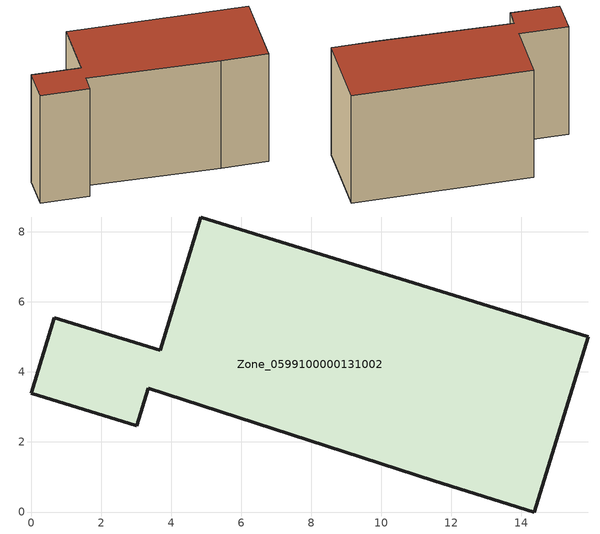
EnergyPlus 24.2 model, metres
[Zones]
Zone_0599100000131002
 floor ground (C_G): 3.68,4.63 4.84,8.43 15.91,5.01 14.37,0 11.5,0.89 3.35,3.54 3.02,2.46 0,3.39 0.66,5.55 z0
 wall outside (C_F): 14.37,0 15.91,5.01 4.84,8.43 3.68,4.63 0.66,5.55 0,3.39 3.02,2.46 3.35,3.54 11.5,0.89 14.37,0 z0:8.13
 roof outside (C_R): 3.68,4.63 0.66,5.55 0,3.39 3.02,2.46 3.35,3.54 11.5,0.89 14.37,0 15.91,5.01 4.84,8.43 z8.13
[BUILDING]
Pand.0599100000131002: North Axis=0; Terrain=City; Loads Convergence Tolerance Value=0.04; Temperature Convergence Tolerance Value=0.4; Solar Distribution=FullExterior; Maximum Number of Warmup Days=25; Minimum Number of Warmup Days=1
[Site:Location]
Rotterdam.The.Hague.AP_ZH_NLD Design_Conditions: Latitude=51.96; Longitude=4.45; Time Zone=1; Elevation=-4.5
[SITE:GROUNDTEMPERATURE:BUILDINGSURFACE]
18, 18, 18, 18, 18, 18, 18, 18, 18, 18, 18, 18
[MATERIAL] Thermal Absorptance=0.9; Solar Absorptance=0.7; Visible Absorptance=0.7
Name | Roughness | Thickness | Conductivity | Density | Specific Heat
G.TI.1975-1991 | MediumSmooth | 0.15 | 0.288461 | 540 | 1210
F.TI.1975-1991 | Rough | 0.3 | 0.230769 | 1920 | 840
R.TI.1975-1991 | MediumRough | 0.2 | 0.153846 | 1500 | 1000
[CONSTRUCTION]
C_G: G.TI.1975-1991
C_F: F.TI.1975-1991
C_R: R.TI.1975-1991
[ZONE]
Zone_0599100000131002: Type=1; Multiplier=1; Ceiling Height=Autocalculate; Volume=Autocalculate; Floor Area=autocalculate; Part of Total Floor Area=Yes
[ZONEINFILTRATION:DESIGNFLOWRATE]
Infil_Zone_0599100000131002: Zone or ZoneList or Space or SpaceList=Zone_0599100000131002; Schedule=AlwaysOn; Design Flow Rate Calculation Method=Flow/Area; Flow Rate per Floor Area=0.003; Constant Term Coefficient=1; Temperature Term Coefficient=0; Velocity Term Coefficient=0; Velocity Squared Term Coefficient=0
[HVACTEMPLATE:ZONE:IDEALLOADSAIRSYSTEM]
Zone_0599100000131002: Maximum Heating Supply Air Temperature=50; Minimum Cooling Supply Air Temperature=13; Maximum Heating Supply Air Humidity Ratio=0.0156; Minimum Cooling Supply Air Humidity Ratio=0.0077; Heating Limit=NoLimit; Cooling Limit=NoLimit; Dehumidification Control Type=ConstantSensibleHeatRatio; Cooling Sensible Heat Ratio=0.7; Dehumidification Setpoint=60; Humidification Control Type=None; Humidification Setpoint=30; Outdoor Air Method=None; Outdoor Air Flow Rate per Person=0.00944; Outdoor Air Flow Rate per Zone Floor Area=0; Outdoor Air Flow Rate per Zone=0; Demand Controlled Ventilation Type=None; Outdoor Air Economizer Type=NoEconomizer; Heat Recovery Type=None; Sensible Heat Recovery Effectiveness=0.7; Latent Heat Recovery Effectiveness=0.65
[ZONECONTROL:THERMOSTAT]
ThermostatControl_Zone_0599100000131002: Zone or ZoneList=Zone_0599100000131002; Control Type Schedule=DualSetpointControlType; Control 1=Thermostat_Zone_0599100000131002; Temperature Difference Between Cutout And Setpoint=0
[THERMOSTATSETPOINT:DUALSETPOINT]
Thermostat_Zone_0599100000131002: Heating Setpoint Temperature Schedule=HeatingSetpoint_Zone_0599100000131002; Cooling Setpoint Temperature Schedule=CoolingSetpoint_Zone_0599100000131002
[SCHEDULE:COMPACT]
HeatingSetpoint_Zone_0599100000131002: Through: 12/31, For: AllDays, Until: 24:00, 21
CoolingSetpoint_Zone_0599100000131002: Through: 12/31, For: AllDays, Until: 24:00, 24
DualSetpointControlType: Through: 12/31, For: AllDays, Until: 24:00, 4
AlwaysOn: Through: 12/31, For: AllDays, Until: 24:00, 1
